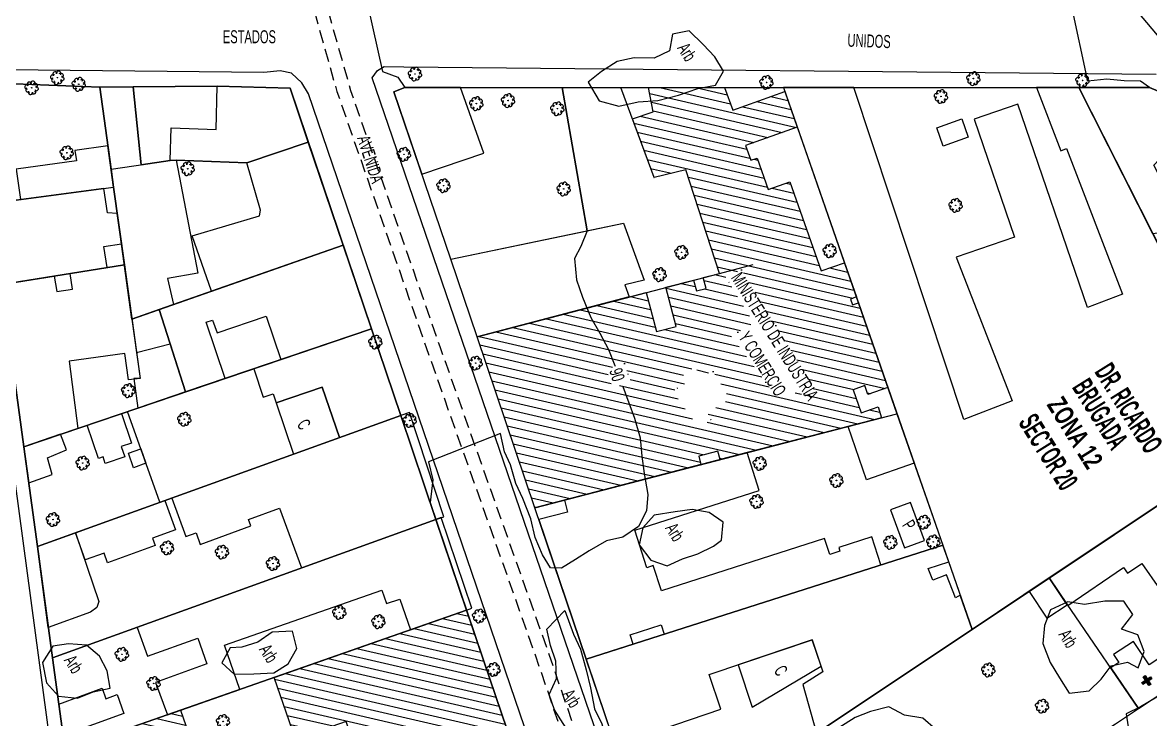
# Model space of a CAD drawing. Header units: millimetres. Extents: x 438774 to 440085, y 7202522 to 7203572.
# Drawn here: x 438909.6 to 439084, y 7203146.9 to 7203254.6 of the extents above; entities that cross this region are included whole.
import ezdxf

# ---------------------------------------------------------------- set-up
doc = ezdxf.new("R2010")
doc.units = ezdxf.units.MM
doc.linetypes.add('00', pattern=[10, 0, -10])
doc.linetypes.add('06', pattern=[3, 2, -1])
for name, color, linetype in [('0211', 255, 'Continuous'), ('0212', 7, 'Continuous'), ('0220', 7, 'Continuous'), ('0222', 7, 'Continuous'), ('0505', 1, 'Continuous'), ('0506', 1, 'Continuous'), ('0603', 1, 'Continuous'), ('0604', 7, 'Continuous'), ('0611', 30, 'Continuous'), ('0625', 7, 'Continuous'), ('0703', 6, 'Continuous'), ('0705', 242, 'Continuous'), ('0707', 7, 'Continuous'), ('0801', 10, 'Continuous'), ('0803', 160, 'Continuous'), ('0804', 170, 'Continuous'), ('0817', 10, 'Continuous'), ('0819', 10, 'Continuous'), ('0820', 7, 'Continuous'), ('0821', 10, 'Continuous'), ('1005', 3, 'Continuous'), ('1006', 3, 'Continuous'), ('1007', 3, 'Continuous'), ('curso de agua', 4, 'Continuous')]:
    doc.layers.add(name, color=color, linetype=linetype)
doc.styles.add('02', font='swissc.ttf')
doc.styles.add('03', font='swisscb.ttf')
doc.styles.add('04', font='swisscb.ttf')
doc.styles.get("Standard").update_dxf_attribs({"font": 'Arial.ttf'})
doc.linetypes.add('03', pattern='A,5,0,["I",Standard,S=2,R=0,X=0,Y=-1],0.1', length=5.1)
pattern_1 = [(347, (-5901522.1453, 3756752.6611), (0.28118881793, 1.21796258098), [])]

# ---------------------------------------------------------------- blocks, each defined once
blk = doc.blocks.new('16')
for points in [[(-0.78, -0.19), (-0.78, 0.17), (0.83, 0.17), (0.83, -0.19)], [(-0.17, 0.75), (0.19, 0.75), (0.19, -0.87), (-0.17, -0.87)]]:
    blk.add_hatch(color=256).paths.add_polyline_path(points)
for points in [[(-0.78, -0.19), (-0.78, 0.17), (0.83, 0.17), (0.83, -0.19)], [(-0.17, 0.75), (0.19, 0.75), (0.19, -0.87), (-0.17, -0.87)]]:
    blk.add_lwpolyline(points, close=True)
blk = doc.blocks.new('09')
for p, q in [((-0.04, 0.01), (0.04, 0.01)), ((-0.02, 0.03), (0.02, 0.03)), ((0, 0.05), (0, 0.05)), ((-0.04, -0.01), (0.04, -0.01)), ((-0.02, -0.03), (0.02, -0.03))]:
    blk.add_line(p, q)
for points in [[(-0.61, 0.39), (-0.76, 0.34), (-0.88, 0.27), (-0.97, 0.13), (-1, 0), (-0.96, -0.15), (-0.88, -0.26), (-0.83, -0.31), (-0.73, -0.36), (-0.58, -0.38)], [(-0.12, 0.67), (-0.2, 0.77), (-0.32, 0.84), (-0.46, 0.87), (-0.62, 0.83), (-0.74, 0.77), (-0.81, 0.63), (-0.83, 0.49), (-0.83, 0.42), (-0.79, 0.32), (-0.69, 0.22), (-0.62, 0.16)], [(-0.41, 0.6), (-0.39, 0.72), (-0.35, 0.82), (-0.3, 0.88), (-0.18, 0.96), (-0.03, 1), (0.1, 0.96), (0.24, 0.87), (0.31, 0.75), (0.36, 0.62), (0.37, 0.55)], [(0.11, 0.66), (0.19, 0.71), (0.31, 0.78), (0.42, 0.81), (0.49, 0.81), (0.63, 0.78), (0.76, 0.7), (0.82, 0.58), (0.84, 0.41), (0.81, 0.28), (0.75, 0.16), (0.69, 0.06)], [(0.67, -0.42), (0.8, -0.38), (0.91, -0.29), (0.99, -0.14), (1.01, -0.01), (0.95, 0.14), (0.86, 0.24), (0.8, 0.29), (0.7, 0.32), (0.56, 0.34)], [(-0.14, -0.69), (-0.19, -0.75), (-0.3, -0.83), (-0.4, -0.87), (-0.48, -0.87), (-0.61, -0.83), (-0.74, -0.75), (-0.8, -0.63), (-0.83, -0.47), (-0.79, -0.33), (-0.7, -0.18), (-0.64, -0.12)], [(-0.38, -0.63), (-0.34, -0.76), (-0.26, -0.88), (-0.13, -0.97), (0.01, -1.01), (0.15, -0.97), (0.27, -0.88), (0.32, -0.83), (0.36, -0.73), (0.38, -0.57)], [(0.15, -0.7), (0.32, -0.83), (0.46, -0.87), (0.62, -0.85), (0.74, -0.79), (0.83, -0.66), (0.86, -0.52), (0.86, -0.45), (0.83, -0.34), (0.74, -0.24), (0.67, -0.18)]]:
    blk.add_lwpolyline(points)
blk.add_lwpolyline([(0, -0.05), (-0.05, 0), (0, 0.05), (0.05, 0)], close=True)

msp = doc.modelspace()

# ---------------------------------------------------------------- hatches: boundary and pattern name
at = {"layer": '0819'}
h = msp.add_hatch(dxfattribs=at)
h.set_pattern_fill('ANSI31', color=256, scale=10, angle=-58, style=0)
h.set_pattern_definition(pattern_1)
h.paths.add_polyline_path([(439002, 7203260.73), (439005.05, 7203261.17), (439004.71, 7203263.57), (439001.7, 7203263.14)])
h.paths.add_polyline_path([(439002.66, 7203201.93), (438999.9, 7203201.06), (439000.83, 7203198.18), (439003.66, 7203199.08)], flags=16)
h.paths.add_polyline_path([(439016.4, 7203200.68), (439018.96, 7203196.45), (439016.7, 7203195.04), (439015.55, 7203194.24), (439016.04, 7203193.22), (439014.16, 7203191.96), (439010.13, 7203197.63), (439012.32, 7203199), (439011.7, 7203200.27), (439013.56, 7203201.34), (439014.34, 7203200.09)], flags=16)
h.paths.add_polyline_path([(439020.77, 7203216.37), (439031.97, 7203198.1), (439030.26, 7203197.03), (439029.56, 7203197.43), (439025.96, 7203197.1), (439019.16, 7203206.15), (439022.64, 7203208.23), (439018.24, 7203215.4)], flags=16)
h.paths.add_polyline_path([(438979.89, 7203206.02), (439006.02, 7203212.87), (439007.61, 7203206.84), (439010.67, 7203207.64), (439009.09, 7203213.68), (439013.35, 7203214.8), (439013.79, 7203213.12), (439015.3, 7203213.51), (439014.86, 7203215.19), (439017.34, 7203215.84), (439012.18, 7203231.85), (439007.24, 7203230.64), (439003.89, 7203239.71), (439007.13, 7203240.83), (439006.4, 7203244.55), (439018.12, 7203244.55), (439019.43, 7203241.05), (439027.45, 7203243.94), (439029.36, 7203238.44), (439021.36, 7203235.62), (439022.18, 7203233.31), (439023.19, 7203233.66), (439024.9, 7203228.8), (439028.23, 7203229.97), (439033.08, 7203216.21), (439036.67, 7203217.47), (439038.51, 7203212.19), (439037.59, 7203211.87), (439037.91, 7203210.95), (439038.83, 7203211.26), (439043.39, 7203198.19), (439040.3, 7203197.11), (439039.83, 7203198.48), (439038.02, 7203197.84), (439039.25, 7203194.3), (439041.9, 7203195.23), (439042.39, 7203193.53), (439017.45, 7203187.05), (439017.11, 7203188.37), (439014.16, 7203187.6), (439014.5, 7203186.29), (438988.83, 7203179.62)])
h = msp.add_hatch(dxfattribs=at)
h.set_pattern_fill('ANSI31', color=256, scale=10, angle=-58, style=0)
h.set_pattern_definition(pattern_1)
h.paths.add_polyline_path([(438924.59, 7203142.16), (438929.75, 7203133.9), (438931.74, 7203134.83), (438930.86, 7203136.25), (438932.37, 7203137.2), (438933.26, 7203135.78), (438935.46, 7203136.86), (438938.88, 7203131.14), (438936.24, 7203129.79), (438935.52, 7203129.03), (438936.2, 7203127.95), (438934.48, 7203126.57), (438940.07, 7203116.9), (438940.3, 7203116.29), (438938.27, 7203115.17), (438937.84, 7203114.9), (438936.32, 7203116.83), (438933.87, 7203115.44), (438930.95, 7203118.91), (438927.95, 7203117.65), (438919.79, 7203130.24), (438922.87, 7203132.32), (438919.42, 7203137.12), (438922.53, 7203138.91), (438921.17, 7203141.09), (438923.53, 7203142.41)], flags=16)
h.paths.add_polyline_path([(438947.77, 7203135.32), (438950.89, 7203130.31), (438947.68, 7203128.92), (438946.19, 7203131.31), (438944.92, 7203130.68), (438945.89, 7203128.4), (438943.61, 7203127.44), (438939.4, 7203134.18), (438941.83, 7203135.39), (438943.71, 7203133.09), (438946.69, 7203135.1)], flags=16)
h.paths.add_polyline_path([(438948.51, 7203153.38), (438978.28, 7203163.8), (438985.41, 7203142.72), (438963.81, 7203134.87), (438963.48, 7203135.75), (438959.39, 7203134.27), (438959.7, 7203133.39), (438943.47, 7203127.49), (438946.23, 7203118.08), (438943.21, 7203117.2), (438943.6, 7203115.85), (438920.8, 7203108.21), (438916.21, 7203142.07), (438934.04, 7203148.32), (438938.44, 7203135.77), (438960.69, 7203143.56), (438959.64, 7203146.58), (438951.85, 7203143.85)])

# ---------------------------------------------------------------- linework, layer by layer
at = {"layer": '0211', "linetype": '06', "flags": 128}
msp.add_lwpolyline([(438936.62, 7203319.77), (438936.63, 7203319.71), (438953.6, 7203260.37), (438958.22, 7203243.97), (438972.02, 7203204.39), (438988.86, 7203156.88), (439011.03, 7203091.99), (439026.86, 7203043.33), (439035.12, 7203019.93), (439048.27, 7202981.12), (439066.84, 7202927.56), (439086.2, 7202870.18), (439102.38, 7202822.58), (439121.32, 7202767.09), (439140.64, 7202709.53), (439169.58, 7202624.26), (439177.4, 7202600.35), (439193.97, 7202552.48), (439203.7, 7202523.15)], dxfattribs=at)
at = {"layer": '0505', "linetype": 'Continuous', "flags": 128}
for points, elevation in [([(438930.17, 7203315.69), (438945.13, 7203265.43), (438947.34, 7203263.3), (438958.15, 7203264.82), (438959.57, 7203261.98), (438960.61, 7203259.66), (438962.98, 7203257.39), (438965.28, 7203247.06), (438967.64, 7203246.18), (438968.74, 7203244.55), (438993.06, 7203244.55), (438996.91, 7203222.4), (438995.92, 7203220), (438994.96, 7203218.14), (438995.25, 7203214.82), (438996.17, 7203212.18), (438997.49, 7203209), (438998.89, 7203206.6), (439000.2, 7203204.06), (439001.2, 7203201.57)], 90), ([(439086.12, 7203243.58), (439083.81, 7203244.54), (439082.43, 7203245.55), (439079.88, 7203245.62), (439077.25, 7203245.85), (439074.3, 7203245.56), (439071.77, 7203257.28)], 85), ([(439002.41, 7203198.33), (439003.37, 7203195.85), (439004.23, 7203193.46), (439005.12, 7203190.41), (439005.37, 7203187.56), (439005.72, 7203184.88), (439006.27, 7203181.65), (439006.07, 7203179.12), (439004.86, 7203176.7), (439002.44, 7203175.08), (438999.91, 7203174.49), (438997.23, 7203172.96), (438995.11, 7203171.59), (438992.92, 7203170.29), (438991.26, 7203170.3), (438990, 7203172.32), (438988.89, 7203174.99), (438988.19, 7203177.91), (438986.96, 7203181.06), (438985.89, 7203183.38), (438985.05, 7203186.22), (438984.15, 7203188.26), (438983.52, 7203191.06), (438972.41, 7203186.72), (438973.03, 7203183.93), (438972.66, 7203180.4), (438996.92, 7203108.68)], 90)]:
    msp.add_lwpolyline(points, dxfattribs=dict(at, elevation=elevation))
at = {"layer": '0505', "linetype": '00', "elevation": 90, "flags": 128}
msp.add_lwpolyline([(439001.2, 7203201.57), (439002.41, 7203198.33)], dxfattribs=at)
at = {"layer": '0603', "linetype": 'Continuous', "flags": 128}
for points in [[(438952.82, 7203245.27), (438951.23, 7203246.78), (438949.46, 7203247.12), (438946.92, 7203246.88), (438902.02, 7203247.35), (438900.94, 7203246.81), (438900.09, 7203245.9)], [(438963.67, 7203246.08), (438964.51, 7203247.17), (438965.52, 7203247.81), (438968.59, 7203247.78), (439084.84, 7203246.63)], [(439021.02, 7203081.33), (439019.55, 7203083.03), (438963.67, 7203246.08)], [(439022.06, 7203037.85), (439022.72, 7203038.94), (439023.11, 7203040.74), (439022.16, 7203043.39), (438953.84, 7203243.58), (438952.82, 7203245.27)]]:
    msp.add_lwpolyline(points, dxfattribs=at)
at = {"layer": '0611', "linetype": 'Continuous', "flags": 128}
msp.add_lwpolyline([(438900.09, 7203245.9), (438900.32, 7203244.06), (438927.69, 7203040.36)], dxfattribs=at)
at = {"layer": '0625', "linetype": '03', "flags": 128}
msp.add_lwpolyline([(438996.11, 7203357.33), (439016.98, 7203331.71), (439033.19, 7203312.84), (439055.15, 7203288.07), (439081.99, 7203256.25), (439096.88, 7203238.54), (439112.87, 7203221.86), (439133.59, 7203197.24), (439164.21, 7203160.13), (439195.54, 7203121.85), (439209.33, 7203104.61)], dxfattribs=at)
at = {"layer": '0703', "linetype": 'Continuous', "flags": 128}
for points in [[(438985.41, 7203142.72), (438978.28, 7203163.8), (438973.54, 7203177.8), (438968.1, 7203193.87), (438963.57, 7203207.24), (438959.2, 7203220.19), (438953.8, 7203236.14), (438950.99, 7203244.47), (438939.74, 7203244.79), (438926.75, 7203244.67), (438921.57, 7203244.63), (438905.75, 7203245.23)], [(438906.45, 7203214.13), (438909.85, 7203189.04), (438911.94, 7203173.63), (438914.27, 7203156.4), (438916.21, 7203142.07)]]:
    msp.add_lwpolyline(points, dxfattribs=at)
at = {"layer": '0705', "linetype": 'Continuous', "flags": 128}
for points in [[(438921.57, 7203244.63), (438923.33, 7203231.95), (438923.72, 7203229.15), (438925.39, 7203217.16), (438906.45, 7203214.13), (438904.75, 7203226.63), (438902.71, 7203241.74), (438905.75, 7203245.23)], [(438921.57, 7203244.63), (438926.75, 7203244.67), (438927.98, 7203232.62), (438932.46, 7203233.27), (438933.4, 7203233.35), (438944.33, 7203232.94), (438953.8, 7203236.14), (438959.2, 7203220.19), (438930.77, 7203210.24), (438926.55, 7203208.77), (438925.39, 7203217.16), (438923.72, 7203229.15), (438923.33, 7203231.95)], [(438926.75, 7203244.67), (438939.74, 7203244.79), (438950.99, 7203244.47), (438953.8, 7203236.14), (438944.33, 7203232.94), (438933.4, 7203233.35), (438932.46, 7203233.27), (438927.98, 7203232.62)], [(438930.77, 7203210.24), (438959.2, 7203220.19), (438963.57, 7203207.24), (438934.84, 7203197.51)], [(438906.45, 7203214.13), (438925.39, 7203217.16), (438926.55, 7203208.77), (438930.77, 7203210.24), (438934.84, 7203197.51), (438927.44, 7203195.01), (438909.85, 7203189.04), (438909.85, 7203189.04)], [(438909.85, 7203189.04), (438927.44, 7203195.01), (438934.84, 7203197.51), (438963.57, 7203207.24), (438968.1, 7203193.87), (438911.94, 7203173.63)], [(438911.94, 7203173.63), (438911.94, 7203173.63), (438968.1, 7203193.87), (438973.54, 7203177.8), (438914.27, 7203156.4)], [(438914.27, 7203156.4), (438973.54, 7203177.8), (438978.28, 7203163.8), (438916.21, 7203142.07)], [(438916.21, 7203142.07), (438978.28, 7203163.8), (438985.41, 7203142.72), (438943.47, 7203127.49), (438946.58, 7203116.85), (438920.8, 7203108.21)]]:
    msp.add_lwpolyline(points, close=True, dxfattribs=at)
at = {"layer": '0707', "linetype": 'Continuous', "flags": 128}
for points in [[(439016.18, 7203039.16), (438985.52, 7203039.63), (438967.62, 7203039.91), (438957.19, 7203040.08), (438943.04, 7203040.3), (438931.61, 7203040.48), (438929.74, 7203042.35), (438927.08, 7203061.92), (438925.23, 7203075.53), (438923.36, 7203089.37), (438921.92, 7203099.95), (438920.8, 7203108.21), (438916.21, 7203142.07), (438914.27, 7203156.4), (438911.94, 7203173.63), (438909.85, 7203189.04), (438906.45, 7203214.13), (438904.75, 7203226.63), (438902.71, 7203241.74), (438905.75, 7203245.23), (438921.57, 7203244.63)], [(438921.57, 7203244.63), (438923.72, 7203229.15), (438925.39, 7203217.16), (438926.55, 7203208.77), (438927.83, 7203199.61), (438926.85, 7203199.59), (438927.44, 7203195.01)], [(438939.74, 7203244.79), (438950.99, 7203244.47), (438963.57, 7203207.24), (438968.1, 7203193.87), (438973.54, 7203177.8), (438978.28, 7203163.8), (438985.41, 7203142.72), (438996.92, 7203108.68), (439003.9, 7203088.05)], [(439118.93, 7203202.51), (439100.41, 7203190.16), (439068.31, 7203168.75), (439056.41, 7203160.8), (439007.61, 7203128.26), (439006.49, 7203127.51), (438996.77, 7203156.2), (438988.83, 7203179.62), (438979.89, 7203206.02), (438975.83, 7203218.01), (438967.05, 7203243.92), (438968.74, 7203244.55), (438993.06, 7203244.55), (439002.1, 7203244.55), (439027.24, 7203244.55), (439072.91, 7203244.54), (439083.81, 7203244.54), (439086.12, 7203243.58), (439102.03, 7203224.74), (439108.81, 7203216.73)], [(438996.91, 7203222.4), (438993.06, 7203244.55)], [(439017.34, 7203215.84), (439012.18, 7203231.85), (439007.24, 7203230.64), (439002.1, 7203244.55)], [(439027.24, 7203244.55), (439044.79, 7203194.15), (439051.88, 7203173.83), (439056.41, 7203160.8)], [(439072.91, 7203244.54), (439084.32, 7203221.99), (439092.45, 7203205.9), (439100.41, 7203190.16)], [(438904.75, 7203226.63), (438923.72, 7203229.15)], [(438975.83, 7203218.01), (438996.91, 7203222.4), (439002.51, 7203223.57)], [(438926.55, 7203208.77), (438959.2, 7203220.19), (438959.21, 7203220.15)], [(438925.39, 7203217.16), (438906.45, 7203214.13)], [(438979.89, 7203206.02), (439017.34, 7203215.84), (439022.58, 7203217.22)], [(438909.85, 7203189.04), (438927.44, 7203195.01), (438963.57, 7203207.24)], [(438911.94, 7203173.63), (438968.1, 7203193.87)], [(438930.85, 7203180.45), (438925.87, 7203194.47)], [(438988.83, 7203179.62), (439044.79, 7203194.15)], [(439014.68, 7203104.17), (439015.41, 7203104.66), (439078.55, 7203146.22), (439082.13, 7203148.59), (439136.13, 7203184.13)], [(438973.54, 7203177.8), (438914.27, 7203156.4)], [(438996.77, 7203156.2), (439051.88, 7203173.83)], [(439082.13, 7203148.59), (439068.31, 7203168.75)], [(438916.21, 7203142.07), (438978.28, 7203163.8)]]:
    msp.add_lwpolyline(points, dxfattribs=at)
at = {"layer": '0801', "linetype": 'Continuous', "flags": 128}
for points in [[(438939.74, 7203244.79), (438950.99, 7203244.47), (438959.2, 7203220.19), (438938.84, 7203213.07), (438935.87, 7203221.62), (438946.25, 7203224.74), (438946.4, 7203225.63), (438944.33, 7203232.94), (438933.4, 7203233.35), (438936.74, 7203215.88), (438932.06, 7203215.04), (438932.97, 7203211.01), (438926.55, 7203208.77), (438923.33, 7203231.95), (438932.46, 7203233.27), (438932.62, 7203238.32), (438939.55, 7203238.09), (438939.74, 7203244.79)], [(438967.05, 7203243.92), (438971.36, 7203231.18), (438980.92, 7203234.42), (438977.32, 7203244.55), (438968.74, 7203244.55), (438967.05, 7203243.92)], [(439100.41, 7203190.16), (439072.91, 7203244.54), (439066.38, 7203244.54), (439070.14, 7203234.79), (439070.98, 7203235.12), (439079.64, 7203212.64), (439074.24, 7203210.56), (439063.47, 7203241.98), (439056.7, 7203239.66), (439062.95, 7203221.43), (439053.92, 7203218.34), (439062.59, 7203196.15), (439055.11, 7203193.23), (439038.1, 7203244.55), (439027.24, 7203244.55), (439056.41, 7203160.8), (439100.41, 7203190.16)], [(439072.91, 7203244.54), (439084.32, 7203221.99), (439089.51, 7203222.79), (439084.49, 7203232.57), (439085.34, 7203233.51), (439093.44, 7203223.41), (439102.03, 7203224.74), (439086.12, 7203243.58), (439083.81, 7203244.54), (439072.91, 7203244.54)], [(439050.95, 7203238.33), (439054.79, 7203239.71), (439055.8, 7203236.91), (439051.95, 7203235.51), (439050.95, 7203238.33)], [(438975.83, 7203218.01), (439002.51, 7203223.57), (439005.74, 7203214.76), (439002.74, 7203214.05), (439003.4, 7203212.19), (438979.89, 7203206.02), (438975.83, 7203218.01)], [(438959.2, 7203220.19), (438926.55, 7203208.77), (438927.27, 7203203.62), (438932.47, 7203204.92), (438934.84, 7203197.51), (438940.96, 7203199.59), (438938.02, 7203208.28), (438939.02, 7203208.62), (438939.7, 7203206.64), (438947.3, 7203209.22), (438949.57, 7203202.5), (438963.57, 7203207.24), (438959.2, 7203220.19)], [(438925.39, 7203217.16), (438927.83, 7203199.61), (438926.03, 7203199.36), (438925.46, 7203203.46), (438916.84, 7203202.26), (438918.2, 7203191.88), (438909.85, 7203189.04), (438906.45, 7203214.13), (438914.53, 7203215.42), (438914.92, 7203213.01), (438917.37, 7203213.4), (438916.99, 7203215.81), (438925.39, 7203217.16)], [(438963.57, 7203207.24), (438945.37, 7203201.08), (438946.85, 7203196.7), (438948.36, 7203197.22), (438948.82, 7203195.84), (438955.97, 7203198.27), (438958.64, 7203190.46), (438968.1, 7203193.87), (438963.57, 7203207.24)], [(438958.64, 7203190.46), (438955.97, 7203198.27), (438948.82, 7203195.84), (438951.51, 7203187.89), (438958.64, 7203190.46)], [(438919.62, 7203192.35), (438924.93, 7203194.16), (438926.48, 7203189.6), (438924.9, 7203189.06), (438925.44, 7203187.48), (438922.43, 7203186.47), (438922.1, 7203187.47), (438921.36, 7203187.21), (438919.62, 7203192.35)], [(438968.1, 7203193.87), (438932.73, 7203181.07), (438934.86, 7203175.14), (438936.46, 7203175.74), (438937.12, 7203173.92), (438944.93, 7203176.8), (438944.57, 7203177.8), (438949.36, 7203179.55), (438952.77, 7203170.3), (438973.54, 7203177.8), (438968.1, 7203193.87)], [(439044.79, 7203194.15), (439047.47, 7203186.5), (439040.09, 7203183.93), (439037.23, 7203192.18), (439044.79, 7203194.15)], [(438909.85, 7203189.04), (438910.6, 7203183.47), (438914.23, 7203184.76), (438913.48, 7203187.34), (438916.43, 7203188.56), (438915.52, 7203190.96), (438909.85, 7203189.04)], [(438996.77, 7203156.2), (439004.03, 7203158.52), (439003.57, 7203159.98), (439008.36, 7203161.51), (439008.82, 7203160.05), (439042.32, 7203170.77), (439040.93, 7203175.11), (439035.79, 7203173.47), (439035.97, 7203172.9), (439034.39, 7203172.4), (439033.61, 7203174.86), (439008.38, 7203166.78), (439007.13, 7203170.66), (439006.13, 7203170.34), (439004.27, 7203176.14), (439023.51, 7203182.3), (439021.64, 7203188.14), (438993.38, 7203180.8), (438993.86, 7203178.94), (438989.45, 7203177.8), (438996.77, 7203156.2)], [(438973.54, 7203177.8), (438927.35, 7203161.12), (438928.97, 7203156.67), (438936.71, 7203159.47), (438938.15, 7203155.49), (438930.21, 7203152.61), (438932.02, 7203147.61), (438943.25, 7203151.54), (438940.86, 7203158.35), (438965.16, 7203166.86), (438965.88, 7203164.79), (438967.93, 7203165.5), (438969.58, 7203160.76), (438978.28, 7203163.8), (438973.54, 7203177.8)], [(438913.62, 7203161.11), (438911.94, 7203173.63), (438917.81, 7203175.71), (438921.43, 7203165.1), (438921.12, 7203164.18), (438920.13, 7203163.46), (438913.62, 7203161.11)], [(438996.77, 7203156.2), (439001.26, 7203142.93), (439017.57, 7203148.46), (439015.76, 7203153.82), (439031.68, 7203159.2), (439033.35, 7203154.26), (439030.22, 7203152.31), (439032.35, 7203144.75), (439056.41, 7203160.8), (439054.56, 7203166.1), (439053.86, 7203165.67), (439052.46, 7203169.24), (439050.33, 7203168.4), (439049.61, 7203170.24), (439052.78, 7203171.23), (439051.88, 7203173.83), (438996.77, 7203156.2)], [(439031.68, 7203159.2), (439020.23, 7203155.33), (439022.43, 7203148.81), (439033.07, 7203155.1), (439031.68, 7203159.2)], [(438915.24, 7203149.27), (438921.93, 7203151.7), (438922.51, 7203150.09), (438924.25, 7203150.73), (438925.31, 7203147.8), (438915.9, 7203144.39), (438915.24, 7203149.27)]]:
    msp.add_lwpolyline(points, close=True, dxfattribs=at)
at = {"layer": '0803', "linetype": 'Continuous', "flags": 128}
for points in [[(438968.1, 7203193.87), (438973.54, 7203177.8), (438974.75, 7203178.22), (438969.44, 7203194.32), (438968.1, 7203193.87)], [(438927.92, 7203188.7), (438928.71, 7203186.48), (438926.8, 7203185.8), (438926.01, 7203188.03), (438927.92, 7203188.7)], [(438917.81, 7203175.71), (438931.62, 7203180.72), (438933.27, 7203176.18), (438929.73, 7203174.9), (438930.14, 7203173.77), (438922.79, 7203171.11), (438922.24, 7203172.61), (438919.32, 7203171.55), (438917.81, 7203175.71)], [(439043.79, 7203179.3), (439045.95, 7203173.43), (439049.04, 7203174.57), (439046.88, 7203180.44), (439043.79, 7203179.3)], [(438973.54, 7203177.8), (438978.28, 7203163.8), (438979.1, 7203164.08), (438974.36, 7203178.08), (438973.54, 7203177.8)], [(439068.31, 7203168.75), (439065.21, 7203166.68), (439067.97, 7203162.55), (439071.07, 7203164.62), (439068.31, 7203168.75)]]:
    msp.add_lwpolyline(points, close=True, dxfattribs=at)
at = {"layer": '0817', "linetype": 'Continuous', "flags": 128}
for points in [[(439104.44, 7203192.84), (439068.31, 7203168.75), (439071.22, 7203164.5), (439079.8, 7203170.38), (439080.42, 7203169.48), (439082.66, 7203171.01), (439085.36, 7203167.07), (439087.17, 7203168.32), (439091.09, 7203162.62), (439096.43, 7203166.27), (439094.78, 7203168.69), (439101.53, 7203173.31), (439095.77, 7203181.71), (439099.76, 7203184.45), (439100.11, 7203183.91), (439103.05, 7203185.92), (439103.78, 7203184.86), (439108.07, 7203187.8), (439104.44, 7203192.84)], [(439082.13, 7203148.59), (439094.35, 7203156.64), (439091.77, 7203160.56), (439083.77, 7203155.31), (439081.37, 7203158.96), (439078.26, 7203156.91), (439079.07, 7203155.68), (439077.83, 7203154.86), (439082.13, 7203148.59)]]:
    msp.add_lwpolyline(points, close=True, dxfattribs=at)
at = {"layer": '0819', "linetype": 'Continuous', "flags": 128}
for points in [[(438979.89, 7203206.02), (439006.02, 7203212.87), (439007.61, 7203206.84), (439010.67, 7203207.64), (439009.09, 7203213.68), (439013.35, 7203214.8), (439013.79, 7203213.12), (439015.3, 7203213.51), (439014.86, 7203215.19), (439017.34, 7203215.84), (439012.18, 7203231.85), (439007.24, 7203230.64), (439003.89, 7203239.71), (439007.13, 7203240.83), (439006.4, 7203244.55), (439018.12, 7203244.55), (439019.43, 7203241.05), (439027.45, 7203243.94), (439029.36, 7203238.44), (439021.36, 7203235.62), (439022.18, 7203233.31), (439023.19, 7203233.66), (439024.9, 7203228.8), (439028.23, 7203229.97), (439033.08, 7203216.21), (439036.67, 7203217.47), (439038.51, 7203212.19), (439037.59, 7203211.87), (439037.91, 7203210.95), (439038.83, 7203211.26), (439043.39, 7203198.19), (439040.3, 7203197.11), (439039.83, 7203198.48), (439038.02, 7203197.84), (439039.25, 7203194.3), (439041.9, 7203195.23), (439042.39, 7203193.53), (439017.45, 7203187.05), (439017.11, 7203188.37), (439014.16, 7203187.6), (439014.5, 7203186.29), (438988.83, 7203179.62), (438979.89, 7203206.02)], [(438948.51, 7203153.38), (438978.28, 7203163.8), (438985.41, 7203142.72), (438963.81, 7203134.87), (438963.48, 7203135.75), (438959.39, 7203134.27), (438959.7, 7203133.39), (438943.47, 7203127.49), (438946.23, 7203118.08), (438943.21, 7203117.2), (438943.6, 7203115.85), (438920.8, 7203108.21), (438916.21, 7203142.07), (438934.04, 7203148.32), (438938.44, 7203135.77), (438960.69, 7203143.56), (438959.64, 7203146.58), (438951.85, 7203143.85), (438948.51, 7203153.38)]]:
    msp.add_lwpolyline(points, close=True, dxfattribs=at)
at = {"layer": '0819', "linetype": '00', "flags": 128}
for points in [[(439020.77, 7203216.37), (439031.97, 7203198.1), (439030.26, 7203197.03), (439029.56, 7203197.43), (439025.96, 7203197.1), (439019.16, 7203206.15), (439022.64, 7203208.23), (439018.24, 7203215.4), (439020.77, 7203216.37)], [(439002.66, 7203201.93), (438999.9, 7203201.06), (439000.83, 7203198.18), (439003.66, 7203199.08), (439002.66, 7203201.93)], [(439016.4, 7203200.68), (439018.96, 7203196.45), (439016.7, 7203195.04), (439015.55, 7203194.24), (439016.04, 7203193.22), (439014.16, 7203191.96), (439010.13, 7203197.63), (439012.32, 7203199), (439011.7, 7203200.27), (439013.56, 7203201.34), (439014.34, 7203200.09), (439016.4, 7203200.68)]]:
    msp.add_lwpolyline(points, close=True, dxfattribs=at)
at = {"layer": '0821', "linetype": 'Continuous', "flags": 128}
for points in [[(438909.31, 7203227.23), (438923.72, 7203229.15), (438922.83, 7203235.54), (438917.74, 7203234.84), (438917.97, 7203233.22), (438908.68, 7203231.92), (438909.31, 7203227.23)], [(438906.45, 7203214.13), (438922.72, 7203216.73), (438922.2, 7203219.98), (438924.94, 7203220.41), (438924.28, 7203225.1), (438922.76, 7203225.18), (438922.18, 7203228.95), (438904.75, 7203226.63), (438906.45, 7203214.13)]]:
    msp.add_lwpolyline(points, close=True, dxfattribs=at)
at = {"layer": '1005'}
for points in [[(439012.67, 7203253.34), (439010.1, 7203252.81), (439009.62, 7203250.23), (439007.25, 7203249.1), (439004.15, 7203249.16), (439001.53, 7203248.58), (438999.14, 7203247.05), (438997.06, 7203245.37), (438998.76, 7203242.48), (439001.78, 7203241.7), (439004.8, 7203242.33), (439007.84, 7203242.56), (439011.04, 7203243.4), (439014.03, 7203244.41), (439016.72, 7203244.92), (439018, 7203247.11), (439016.63, 7203249.28), (439014.84, 7203251.19)], [(439017.65, 7203174.58), (439017.94, 7203177.38), (439015.76, 7203178.85), (439013.16, 7203179.32), (439010.5, 7203179), (439007.27, 7203178.47), (439005.49, 7203176.48), (439004.93, 7203173.87), (439006.75, 7203171.51), (439009.27, 7203170.61), (439011.64, 7203171.71), (439014.02, 7203172.48), (439016.45, 7203173.66)], [(438993.45, 7203163.73), (438994.77, 7203160.08), (438995.86, 7203157.77), (438996.74, 7203154.55), (438997.4, 7203151.78), (438998.04, 7203148.55), (438999.19, 7203146.23), (438999.88, 7203143.66), (439000.69, 7203140.92), (438998.34, 7203139.86), (438996.28, 7203141.51), (438994.69, 7203143.97), (438993.22, 7203146.28), (438991.87, 7203148.38), (438991.01, 7203150.75), (438992.17, 7203153.22), (438992.05, 7203155.9), (438991.22, 7203158.32), (438990.68, 7203160.83)], [(439082.09, 7203154.86), (439082.99, 7203157.38), (439082.04, 7203159.99), (439079.51, 7203160.85), (439081.24, 7203163.09), (439079.87, 7203165.18), (439076.94, 7203165.16), (439073.79, 7203164.67), (439071.22, 7203165.06), (439068.53, 7203163.81), (439067.57, 7203161.41), (439067.35, 7203158.6), (439068.48, 7203155.7), (439069.93, 7203153.3), (439071.42, 7203150.97), (439074.52, 7203151.3), (439076.33, 7203153.1), (439077.91, 7203155.18), (439080.44, 7203155.74)], [(438941.72, 7203157.95), (438940.43, 7203155.66), (438942.34, 7203153.88), (438945.39, 7203153.94), (438948.46, 7203154.09), (438950.7, 7203155.46), (438952.05, 7203157.85), (438951.34, 7203160.55), (438948.22, 7203160.4), (438946.01, 7203158.83), (438943.56, 7203158.04)], [(438914.33, 7203158.2), (438912.72, 7203155.67), (438913.33, 7203152.54), (438915.22, 7203150.48), (438918.14, 7203150.18), (438920.58, 7203151.16), (438923.21, 7203151.73), (438922.72, 7203154.4), (438921.54, 7203156.66), (438919.51, 7203158.37), (438916.77, 7203158.56)], [(439050.37, 7203140.39), (439052, 7203142.62), (439050.78, 7203145.33), (439048.8, 7203147.09), (439045.95, 7203147.57), (439043.51, 7203148.85), (439040.71, 7203148.11), (439038.31, 7203147.18), (439035.82, 7203145.58), (439034.05, 7203143.5), (439035.6, 7203141.38), (439038.09, 7203141.03), (439038.98, 7203138.62), (439039.35, 7203136.06), (439041.51, 7203134.82), (439044.04, 7203136.32), (439045.23, 7203138.51), (439047.83, 7203138.76), (439050.15, 7203139.83)]]:
    msp.add_lwpolyline(points, close=True, dxfattribs=at)
msp.add_lwpolyline([(439084.94, 7203150.32), (439082.44, 7203148.86), (439080.21, 7203147.73), (439080.63, 7203145.09), (439081.43, 7203142.41), (439083.74, 7203140.98), (439087.54, 7203143.33)], dxfattribs=at)
at = {"layer": 'curso de agua', "linetype": '06', "elevation": 60, "flags": 128}
msp.add_lwpolyline([(438938.73, 7203319.89), (438938.75, 7203319.83), (438955.71, 7203260.49), (438960.34, 7203244.09), (438974.13, 7203204.52), (438990.98, 7203157), (439013.15, 7203092.11), (439028.98, 7203043.45), (439037.23, 7203020.05), (439050.39, 7202981.24), (439068.96, 7202927.68), (439088.32, 7202870.3), (439104.5, 7202822.7), (439123.44, 7202767.21), (439142.76, 7202709.65), (439171.7, 7202624.39), (439179.52, 7202600.47), (439196.09, 7202552.61), (439205.86, 7202523.15)], dxfattribs=at)

# ---------------------------------------------------------------- block references
at = {"layer": '0817', "rotation": 302}
msp.add_blockref('16', (439083.44, 7203152.92), dxfattribs=at)
at = {"layer": '1007', "rotation": 302}
for p in [(438915.03, 7203246.08), (438970.3, 7203246.66), (439056.61, 7203245.95), (438911.05, 7203244.52), (438918.34, 7203245.07), (439024.63, 7203245.36), (439073.47, 7203245.67), (438984.69, 7203242.55), (439051.6, 7203243.18), (438979.79, 7203242.08), (438992.31, 7203241.29), (438916.49, 7203234.48), (438968.59, 7203234.24), (438935.18, 7203232.01), (438974.71, 7203229.4), (438993.29, 7203228.89), (439053.86, 7203226.36), (439011.49, 7203219.09), (439034.41, 7203219.33), (439008.11, 7203215.65), (438964.19, 7203205.21), (438979.68, 7203201.97), (438925.99, 7203197.72), (438934.65, 7203193.3), (438969.5, 7203193.1), (438918.95, 7203186.52), (439023.6, 7203186.46), (439035.44, 7203183.82), (439023.1, 7203180.58), (438914.35, 7203177.79), (439048.94, 7203177.38), (439050.41, 7203174.33), (438932, 7203173.41), (438940.48, 7203172.76), (439043.78, 7203174.26), (438948.35, 7203170.99), (438958.61, 7203163.44), (438980.23, 7203162.88), (438964.66, 7203162.01), (438925, 7203156.95), (438982.44, 7203154.61), (439058.91, 7203154.54), (438929.9, 7203152.45), (439067.23, 7203148.94), (438940.64, 7203146.58)]:
    msp.add_blockref('09', p, dxfattribs=at)

# ---------------------------------------------------------------- texts
at = {"layer": '0212', "style": '04', "width": 0.625}
for s, p in [('DR. RICARDO', (439075.24, 7203200.63)), ('BRUGADA', (439071.77, 7203198.22))]:
    msp.add_text(s, height=3.2, rotation=302, dxfattribs=at).set_placement(p)
at = {"layer": '0220', "style": '03', "width": 0.83}
msp.add_text('ZONA 12', height=3, rotation=302, dxfattribs=at).set_placement((439067.86, 7203195.53))
at = {"layer": '0222', "style": '04', "width": 0.625}
msp.add_text('SECTOR 20', height=3.2, rotation=302, dxfattribs=at).set_placement((439063.48, 7203192.79))
at = {"layer": '0506', "style": '02', "width": 0.75}
msp.add_text('90', height=2, rotation=287, dxfattribs=at).set_placement((439000.31, 7203200.8))
at = {"layer": '0604', "style": '02', "width": 0.75}
msp.add_text('ESTADOS', height=2, dxfattribs=at).set_placement((438940.6, 7203251.41))
for s, rotation, p in [('UNIDOS', 358, (439037.11, 7203250.88)), ('AVENIDA', 288, (438961.32, 7203236.76))]:
    msp.add_text(s, height=2, rotation=rotation, dxfattribs=at).set_placement(p)
at = {"layer": '0801', "style": '02', "width": 0.75}
for p in [(438951.96, 7203192.5), (439025.68, 7203154.44)]:
    msp.add_text('C', height=2, rotation=302, dxfattribs=at).set_placement(p)
at = {"layer": '0804', "style": '02', "width": 0.75}
msp.add_text('P', height=2, rotation=302, dxfattribs=at).set_placement((439045.51, 7203176.91))
at = {"layer": '0820', "style": '02', "width": 0.75}
for s, p in [('MINISTERIO DE INDUSTRIA', (439019.07, 7203215.17)), ('Y COMERCIO', (439020.22, 7203206.02))]:
    msp.add_text(s, height=2, rotation=302, dxfattribs=at).set_placement(p)
at = {"layer": '1006', "style": '02', "width": 0.75}
for p in [(439010.77, 7203250.66), (439008.9, 7203176.45), (439069.69, 7203160), (438946.14, 7203157.7), (438915.97, 7203156.03), (438992.96, 7203150.75)]:
    msp.add_text('Arb', height=2, rotation=302, dxfattribs=at).set_placement(p)

doc.saveas('drawing.dxf')
